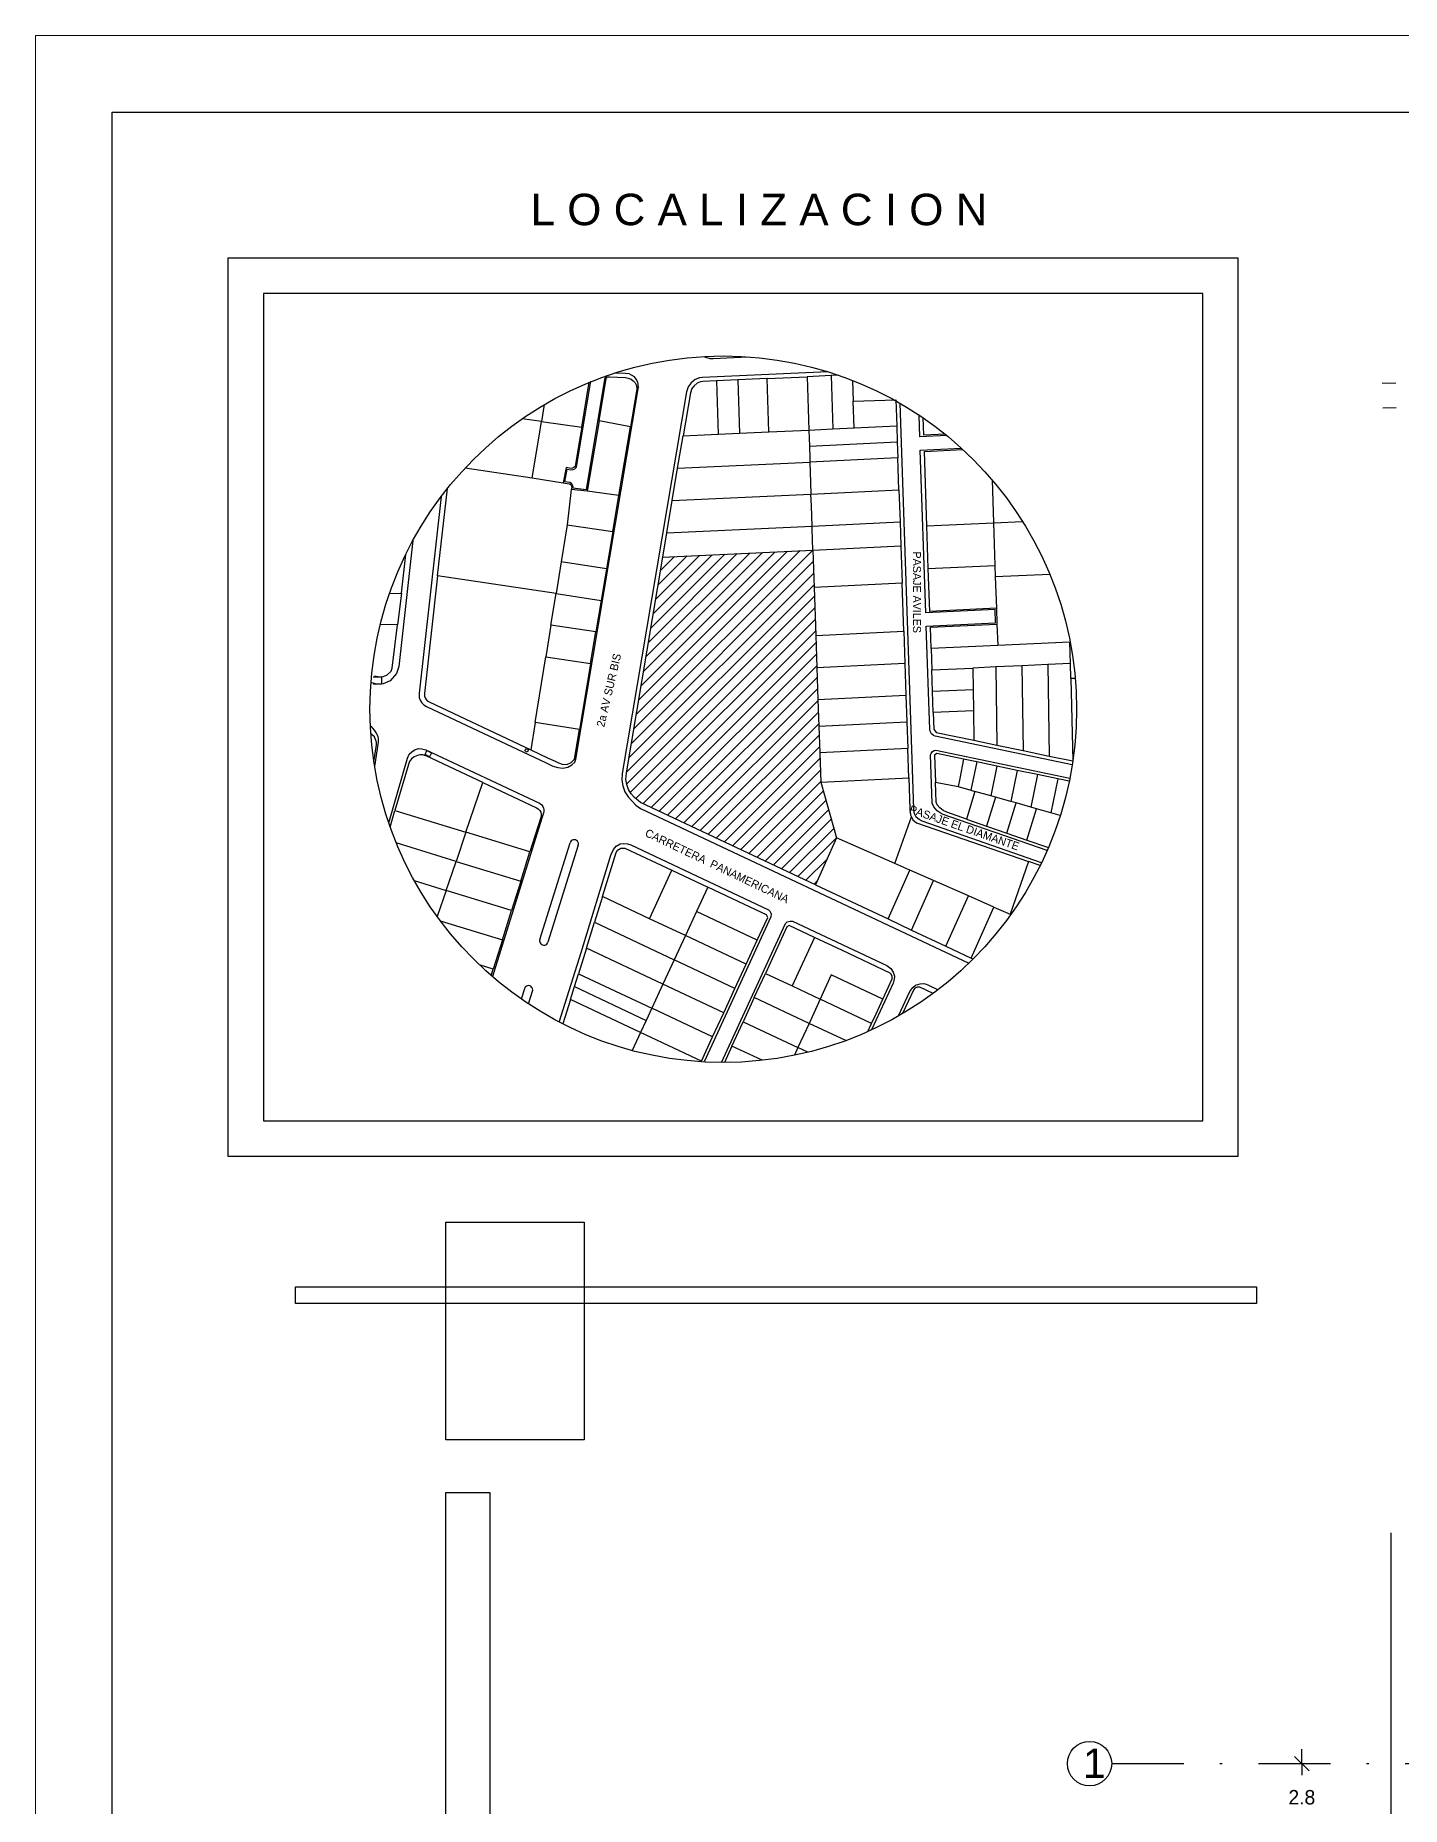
# Model space of a CAD drawing. Header units: millimetres. Extents: x -1615 to -538, y 177 to 397.
# Drawn here: x -872 to -815.1, y 323.5 to 397.2 of the extents above; entities that cross this region are included whole.
import ezdxf

# ---------------------------------------------------------------- set-up
doc = ezdxf.new("R2010")
doc.units = ezdxf.units.MM
doc.linetypes.add('DASHDOT', pattern=[1, 0.5, -0.25, 0, -0.25])
for name, color, linetype in [('7', 7, 'Continuous'), ('EJES', 4, 'DASHDOT'), ('Texto', 5, 'Continuous'), ('texto de calles', 4, 'Continuous'), ('TITULOS', 5, 'Continuous')]:
    doc.layers.add(name, color=color, linetype=linetype)
doc.layers.add('muros bajos', color=252, linetype='Continuous', lineweight=20)
doc.styles.get("Standard").update_dxf_attribs({"font": 'stylu.ttf'})
doc.styles.add('SUIZOA', font='swissl.ttf')
doc.styles.add('txt', font='TXT', dxfattribs={"height": 0.2})
doc.dimstyles.new('ISO-25', dxfattribs={"dimtxt": 0.5, "dimasz": 0.5, "dimexe": 0.5, "dimexo": 0.625, "dimtad": 0, "dimtih": 1, "dimtoh": 1, "dimtxsty": 'Standard', "dimblk": 'ARCHTICK', "dimcen": 2.5, "dimadec": 0, "dimazin": 0, "dimtfac": 1, "dimtmove": 0, "dimatfit": 3, "dimfxl": 0, "dimarcsym": 0})

# ---------------------------------------------------------------- blocks, each defined once
blk = doc.blocks.new('_Oblique')
at = {"color": 0, "linetype": 'ByBlock', "lineweight": -2}
blk.add_line((-0.5, -0.5), (0.5, 0.5), dxfattribs=at)
blk = doc.blocks.new('*D62')
at = {"color": 0, "lineweight": -2}
for p, q in [((1081.748, 247.718), (1081.748, 248.318)), ((1081.748, 247.718), (1081.748, 247.241)), ((1081.824, 247.718), (1082.348, 247.718)), ((1081.748, 244.915), (1081.748, 245.391)), ((1081.748, 244.915), (1081.748, 244.315)), ((1081.824, 244.915), (1082.348, 244.915))]:
    blk.add_line(p, q, dxfattribs=at)
at = {"layer": 'Defpoints', "color": 0}
for p in [(1081.624, 247.718), (1081.624, 244.915), (1081.748, 244.915)]:
    blk.add_point(p, dxfattribs=at)
at = {"color": 0, "lineweight": -2, "xscale": 0.6, "yscale": 0.6, "zscale": 0.6}
for p, rotation in [((1081.748, 247.718), 270), ((1081.748, 244.915), 90)]:
    blk.add_blockref('_Oblique', p, dxfattribs=dict(at, rotation=rotation))
at = {"color": 0, "insert": (1081.748, 246.316), "char_height": 0.6, "attachment_point": 5}
blk.add_mtext('2.8', dxfattribs=at)
blk = doc.blocks.new('_ArchTick')
at = {"color": 0, "linetype": 'ByBlock', "const_width": 0.15}
blk.add_lwpolyline([(-0.5, -0.5), (0.5, 0.5)], dxfattribs=at)
blk = doc.blocks.new('UBICACION')
h = blk.add_hatch()
h.set_pattern_fill('ANSI31', color=2, scale=0.369971, style=0)
h.set_pattern_definition([(45, (106.9824, 628.2721), (-0.8306097, 0.8306097), [])])
h.paths.add_polyline_path([(-49.66, 1222.47), (-49.89, 1229.13), (-50.06, 1234.3), (-70.89, 1233.32), (-75.92, 1203.39), (-75.98, 1202.49), (-75.87, 1201.8), (-75.64, 1201.11), (-75.24, 1200.5), (-74.78, 1199.98), (-73.98, 1199.31), (-49.7, 1187.87), (-46.81, 1194.37), (-48.97, 1202.13), (-49.11, 1206.2), (-49.24, 1209.9), (-49.36, 1213.59), (-49.51, 1218.03)])
at = {"linetype": 'Continuous'}
blk.add_circle((-62.49, 1212.23), 48.99, dxfattribs=at)
for centre, start, end in [((-83.16, 1193.54), 342.6357, 163.1008), ((-87.37, 1180.1), 162.1706, 342.6357), ((-89.5, 1173.3), 342.6347, 163.0998)]:
    blk.add_arc(centre, 0.592, start, end)
at = {"layer": '7', "color": 7}
for p, q in [((-63.88, 1260.88), (-59.11, 1261.1)), ((-82.86, 1245.81), (-80.85, 1257.71)), ((-78.94, 1257.94), (-81.51, 1242.66)), ((-79.72, 1252.21), (-78.74, 1258.05)), ((-78.29, 1258.33), (-76.06, 1258.25)), ((-76.04, 1258.8), (-77.52, 1258.85)), ((-48.01, 1259.03), (-65.36, 1258.21)), ((-63.45, 1257.75), (-65.32, 1257.66)), ((-60.49, 1257.89), (-63.45, 1257.75)), ((-63.45, 1257.75), (-63.2, 1250.35)), ((-56.42, 1258.08), (-60.49, 1257.89)), ((-60.49, 1257.89), (-60.24, 1250.49)), ((-56.42, 1258.08), (-50.84, 1258.32)), ((-56.17, 1250.68), (-56.42, 1258.08)), ((-47.55, 1258.5), (-50.84, 1258.32)), ((-50.84, 1258.32), (-50.63, 1250.94)), ((-46.53, 1258.54), (-47.55, 1258.5)), ((-47.55, 1258.5), (-47.3, 1251.1)), ((-44.57, 1257.82), (-44.47, 1254.94)), ((-82.92, 1205.28), (-74.28, 1256.65)), ((-82.11, 1251.35), (-81.07, 1257.56)), ((-67.59, 1256.25), (-76.5, 1203.32)), ((-74.46, 1256.67), (-75.35, 1251.4)), ((-67.05, 1256.12), (-68.06, 1250.12)), ((-44.47, 1254.94), (-38.56, 1255.15)), ((-38.56, 1255.15), (-38.43, 1251.52)), ((-87.31, 1254.48), (-87.7, 1252.11)), ((-44.35, 1251.24), (-44.47, 1254.94)), ((-36.08, 1198.43), (-37.98, 1254.65)), ((-35.23, 1250), (-35.34, 1253)), ((-87.7, 1252.11), (-90.37, 1252.51)), ((-88.03, 1250.1), (-87.7, 1252.11)), ((-87.7, 1252.11), (-82.11, 1251.35)), ((-82.11, 1251.35), (-82.46, 1249.28)), ((-79.72, 1252.21), (-81.36, 1242.45)), ((-75.35, 1251.4), (-79.72, 1252.21)), ((-76.95, 1241.87), (-75.35, 1251.4)), ((-68.06, 1250.12), (-63.2, 1250.35)), ((-63.2, 1250.35), (-60.24, 1250.49)), ((-60.24, 1250.49), (-56.17, 1250.68)), ((-56.17, 1250.68), (-50.63, 1250.94)), ((-50.63, 1250.94), (-47.3, 1251.1)), ((-50.63, 1250.94), (-50.55, 1248.72)), ((-47.3, 1251.1), (-44.35, 1251.24)), ((-44.35, 1251.24), (-38.43, 1251.52)), ((-38.43, 1251.52), (-38.36, 1249.3)), ((-34.69, 1250.21), (-34.77, 1252.62)), ((-31.72, 1250.35), (-34.69, 1250.21)), ((-88.98, 1244.3), (-88.03, 1250.1)), ((-82.46, 1249.28), (-83.03, 1245.9)), ((-68.82, 1245.64), (-68.06, 1250.12)), ((-50.55, 1248.72), (-38.36, 1249.3)), ((-50.55, 1248.72), (-50.5, 1246.99)), ((-38.36, 1249.3), (-38.28, 1247.08)), ((-31.51, 1250.18), (-35.23, 1250)), ((-35.17, 1248.15), (-29.47, 1248.42)), ((-34.41, 1225.59), (-35.17, 1248.15)), ((-34.61, 1247.99), (-29.28, 1248.24)), ((-34.26, 1237.64), (-34.61, 1247.99)), ((-98.26, 1245.7), (-88.98, 1244.3)), ((-69.57, 1241.16), (-68.82, 1245.64)), ((-68.82, 1245.64), (-50.48, 1246.51)), ((-50.5, 1246.99), (-50.48, 1246.51)), ((-38.28, 1247.08), (-50.48, 1246.51)), ((-50.48, 1246.51), (-50.38, 1243.68)), ((-38.13, 1242.64), (-38.28, 1247.08)), ((-88.98, 1244.3), (-84.68, 1243.63)), ((-83.51, 1243.05), (-83.56, 1242.72)), ((-83.35, 1242.88), (-83.32, 1243.06)), ((-81.51, 1242.66), (-83.35, 1242.88)), ((-50.38, 1243.68), (-50.33, 1242.07)), ((-25.22, 1244.03), (-25.02, 1238.07)), ((-101.62, 1241.71), (-104.67, 1214.47)), ((-102.1, 1230.74), (-100.75, 1242.83)), ((-83.56, 1242.72), (-84.14, 1237.82)), ((-81.36, 1242.45), (-83.56, 1242.72)), ((-76.95, 1241.87), (-81.36, 1242.45)), ((-77.8, 1236.86), (-76.95, 1241.87)), ((-70.32, 1236.68), (-69.57, 1241.16)), ((-69.57, 1241.16), (-50.33, 1242.07)), ((-50.33, 1242.07), (-38.13, 1242.64)), ((-50.27, 1240.43), (-50.33, 1242.07)), ((-50.18, 1237.63), (-50.27, 1240.43)), ((-38.13, 1242.64), (-37.98, 1238.2)), ((-50.18, 1237.63), (-37.98, 1238.2)), ((-37.98, 1238.2), (-37.87, 1234.88)), ((-34.26, 1237.64), (-25.02, 1238.07)), ((-25.02, 1238.07), (-20.99, 1238.26)), ((-25.02, 1238.07), (-24.82, 1232.16)), ((-105.53, 1235.63), (-107.47, 1218.15)), ((-84.14, 1237.82), (-84.97, 1232.65)), ((-84.14, 1237.82), (-77.8, 1236.86)), ((-77.8, 1236.86), (-79.4, 1227.32)), ((-70.89, 1233.32), (-70.32, 1236.68)), ((-70.32, 1236.68), (-50.18, 1237.63)), ((-50.16, 1237.24), (-50.18, 1237.63)), ((-50.06, 1234.3), (-50.16, 1237.24)), ((-34.06, 1231.72), (-34.26, 1237.64)), ((-107.12, 1228.34), (-106.53, 1233.69)), ((-75.92, 1203.39), (-70.89, 1233.32)), ((-70.89, 1233.32), (-50.06, 1234.3)), ((-50.06, 1234.3), (-37.87, 1234.88)), ((-50.06, 1234.3), (-49.89, 1229.13)), ((-37.87, 1234.88), (-37.69, 1229.7)), ((-102.1, 1230.74), (-103.93, 1214.41)), ((-85.68, 1228.26), (-102.1, 1230.74)), ((-85.3, 1230.65), (-85.68, 1228.26)), ((-84.97, 1232.65), (-85.3, 1230.65)), ((-78.67, 1231.7), (-84.97, 1232.65)), ((-34.06, 1231.72), (-24.82, 1232.16)), ((-33.86, 1225.8), (-34.06, 1231.72)), ((-24.82, 1232.16), (-24.77, 1230.58)), ((-17.2, 1230.92), (-24.77, 1230.58)), ((-24.77, 1230.58), (-24.62, 1226.24)), ((-108.77, 1228.29), (-107.12, 1228.34)), ((-107.12, 1228.34), (-107.66, 1223.92)), ((-86.39, 1223.88), (-85.68, 1228.26)), ((-85.68, 1228.26), (-79.4, 1227.32)), ((-37.69, 1229.7), (-49.89, 1229.13)), ((-49.89, 1229.13), (-49.66, 1222.47)), ((-37.47, 1223.04), (-37.69, 1229.7)), ((-79.4, 1227.32), (-80.14, 1222.94)), ((-24.8, 1226.05), (-34.41, 1225.59)), ((-24.62, 1226.24), (-33.86, 1225.8)), ((-24.73, 1224.2), (-24.8, 1226.05)), ((-24.62, 1226.24), (-24.54, 1224.02)), ((-107.66, 1223.92), (-110.05, 1223.97)), ((-108.39, 1217.91), (-107.66, 1223.92)), ((-86.39, 1223.88), (-87.1, 1219.5)), ((-80.14, 1222.94), (-86.39, 1223.88)), ((-34.34, 1223.74), (-24.73, 1224.2)), ((-33.86, 1209.41), (-34.34, 1223.74)), ((-33.78, 1223.59), (-24.54, 1224.02)), ((-33.68, 1220.63), (-33.78, 1223.59)), ((-24.54, 1224.02), (-24.44, 1221.06)), ((-80.88, 1218.56), (-80.14, 1222.94)), ((-49.66, 1222.47), (-37.47, 1223.04)), ((-49.66, 1222.47), (-49.51, 1218.03)), ((-37.47, 1223.04), (-37.32, 1218.61)), ((-24.44, 1221.06), (-33.68, 1220.63)), ((-14.46, 1221.53), (-24.44, 1221.06)), ((-14.36, 1218.57), (-14.46, 1221.53)), ((-88.58, 1210.37), (-87.1, 1219.5)), ((-87.1, 1219.5), (-80.88, 1218.56)), ((-80.88, 1218.56), (-82.41, 1209.43)), ((-49.51, 1218.03), (-37.32, 1218.61)), ((-37.32, 1218.61), (-37.16, 1214.17)), ((-33.68, 1220.63), (-33.58, 1217.67)), ((-17.5, 1218.43), (-21.09, 1218.26)), ((-14.36, 1218.57), (-17.5, 1218.43)), ((-17.5, 1218.43), (-17.31, 1205.74)), ((-14.31, 1216.48), (-14.36, 1218.57)), ((-111.03, 1216.7), (-109.9, 1216.7)), ((-109.9, 1216.7), (-109.9, 1215.69)), ((-49.51, 1218.03), (-49.36, 1213.59)), ((-33.58, 1217.67), (-27.89, 1217.94)), ((-33.48, 1214.71), (-33.58, 1217.67)), ((-24.72, 1218.09), (-27.89, 1217.94)), ((-27.89, 1217.94), (-27.85, 1214.98)), ((-21.09, 1218.26), (-24.72, 1218.09)), ((-24.72, 1218.09), (-24.56, 1207.25)), ((-21.09, 1218.26), (-20.91, 1206.49)), ((-13.69, 1216.51), (-14.31, 1216.48)), ((-14.31, 1216.48), (-14.01, 1205.05)), ((-109.9, 1215.69), (-111.03, 1215.69)), ((-49.36, 1213.59), (-37.16, 1214.17)), ((-49.36, 1213.59), (-49.24, 1209.9)), ((-37.16, 1214.17), (-37.04, 1210.47)), ((-33.48, 1214.71), (-27.85, 1214.98)), ((-33.38, 1211.75), (-33.48, 1214.71)), ((-27.85, 1214.98), (-27.8, 1212.02)), ((-103.62, 1212.59), (-87.06, 1204.78)), ((-103.27, 1213.25), (-89.18, 1206.6)), ((-27.8, 1212.02), (-33.38, 1211.75)), ((-33.38, 1211.75), (-33.3, 1209.46)), ((-27.8, 1212.02), (-27.74, 1207.92)), ((-88.58, 1210.37), (-89.18, 1206.6)), ((-82.41, 1209.43), (-88.58, 1210.37)), ((-83.1, 1205.31), (-82.41, 1209.43)), ((-49.24, 1209.9), (-37.04, 1210.47)), ((-49.24, 1209.9), (-49.11, 1206.2)), ((-37.04, 1210.47), (-36.91, 1206.77)), ((-33.3, 1209.46), (-32.99, 1209.01)), ((-14.11, 1204.5), (-33.1, 1208.47)), ((-32.99, 1209.01), (-27.74, 1207.92)), ((-110.93, 1204.92), (-110.59, 1207.31)), ((-110.35, 1207.66), (-110.83, 1204.3)), ((-103.84, 1205.93), (-103.59, 1206.48)), ((-103.73, 1206.6), (-87.99, 1199.19)), ((-103.59, 1206.48), (-102.97, 1206.2)), ((-102.97, 1206.2), (-103.23, 1205.64)), ((-89.99, 1206.47), (-89.83, 1206.8)), ((-89.67, 1206.29), (-89.99, 1206.47)), ((-89.83, 1206.8), (-89.5, 1206.61)), ((-89.5, 1206.61), (-89.67, 1206.29)), ((-89.18, 1206.6), (-86.76, 1205.46)), ((-36.91, 1206.77), (-49.11, 1206.2)), ((-49.11, 1206.2), (-48.97, 1202.13)), ((-36.78, 1202.7), (-36.91, 1206.77)), ((-32.9, 1206.09), (-33.18, 1205.85)), ((-33.02, 1206.56), (-14.44, 1202.68)), ((-29.16, 1205.3), (-32.9, 1206.09)), ((-27.74, 1207.92), (-24.56, 1207.25)), ((-24.56, 1207.25), (-20.91, 1206.49)), ((-20.91, 1206.49), (-17.31, 1205.74)), ((-108.88, 1196.49), (-106.29, 1205.44)), ((-106.16, 1204.56), (-108.01, 1198.19)), ((-103.23, 1205.64), (-103.84, 1205.93)), ((-95.81, 1202.05), (-103.59, 1205.72)), ((-87.06, 1204.78), (-86.13, 1204.35)), ((-86.76, 1205.46), (-85.82, 1205.01)), ((-33.51, 1199.21), (-33.74, 1205.88)), ((-33.18, 1205.85), (-33.05, 1202.12)), ((-29.16, 1205.3), (-29.71, 1202.61)), ((-27.35, 1204.93), (-29.16, 1205.3)), ((-27.35, 1204.93), (-28.16, 1201)), ((-24.54, 1204.34), (-27.35, 1204.93)), ((-24.54, 1204.34), (-25.39, 1200.22)), ((-21.74, 1203.75), (-24.54, 1204.34)), ((-21.74, 1203.75), (-22.62, 1199.44)), ((-18.93, 1203.17), (-21.74, 1203.75)), ((-17.31, 1205.74), (-14.01, 1205.05)), ((-98.17, 1195.16), (-95.81, 1202.05)), ((-95.81, 1202.05), (-88.39, 1198.55)), ((-48.97, 1202.13), (-36.78, 1202.7)), ((-48.97, 1202.13), (-46.81, 1194.37)), ((-36.78, 1202.7), (-36.63, 1198.38)), ((-33.05, 1202.12), (-29.94, 1201.5)), ((-32.96, 1199.32), (-33.05, 1202.12)), ((-29.71, 1202.61), (-29.94, 1201.5)), ((-29.94, 1201.5), (-28.16, 1201)), ((-18.93, 1203.17), (-19.86, 1198.65)), ((-16.12, 1202.58), (-18.93, 1203.17)), ((-16.12, 1202.58), (-17.09, 1197.87)), ((-14.53, 1202.25), (-16.12, 1202.58)), ((-49.7, 1187.87), (-73.98, 1199.31)), ((-27.6, 1200.84), (-28.78, 1196.98)), ((-28.16, 1201), (-27.6, 1200.84)), ((-25.39, 1200.22), (-27.6, 1200.84)), ((-24.75, 1200.04), (-25.98, 1196.01)), ((-24.75, 1200.04), (-25.39, 1200.22)), ((-22.62, 1199.44), (-24.75, 1200.04)), ((-23.18, 1195.04), (-21.9, 1199.23)), ((-21.9, 1199.23), (-22.62, 1199.44)), ((-19.86, 1198.65), (-21.9, 1199.23)), ((-19.05, 1198.43), (-19.86, 1198.65)), ((-108.68, 1195.89), (-108.01, 1198.19)), ((-108.01, 1198.19), (-98.17, 1195.16)), ((-87.41, 1197.85), (-94.51, 1175.15)), ((-87.8, 1197.22), (-89.3, 1192.43)), ((-73.96, 1198.48), (-28.42, 1177.03)), ((-38.71, 1190.82), (-36.39, 1197.31)), ((-35.68, 1196.48), (-20.17, 1191.1)), ((-18.36, 1190.94), (-34.9, 1196.68)), ((-17.59, 1192.63), (-32.15, 1197.68)), ((-28.78, 1196.98), (-31.51, 1197.93)), ((-28.78, 1196.98), (-25.98, 1196.01)), ((-20.38, 1194.07), (-19.05, 1198.43)), ((-17.09, 1197.87), (-19.05, 1198.43)), ((-15.76, 1197.5), (-17.09, 1197.87)), ((-98.17, 1195.16), (-99.54, 1191.13)), ((-89.3, 1192.43), (-98.17, 1195.16)), ((-87.93, 1180.28), (-83.73, 1193.72)), ((-46.81, 1194.37), (-49.7, 1187.87)), ((-38.71, 1190.82), (-46.81, 1194.37)), ((-25.98, 1196.01), (-23.18, 1195.04)), ((-23.18, 1195.04), (-20.38, 1194.07)), ((-20.38, 1194.07), (-17.41, 1193.04)), ((-99.54, 1191.13), (-107.83, 1193.68)), ((-90.57, 1188.37), (-89.3, 1192.43)), ((-82.6, 1193.37), (-86.8, 1179.92)), ((-82.21, 1178.51), (-78.06, 1191.97)), ((-79.25, 1186.25), (-77.36, 1192.38)), ((-76.13, 1192.96), (-69.61, 1189.89)), ((-75.33, 1193.4), (-56.23, 1184.4)), ((-100.92, 1187.1), (-99.54, 1191.13)), ((-99.54, 1191.13), (-90.57, 1188.37)), ((-72.71, 1183.17), (-69.61, 1189.89)), ((-69.61, 1189.89), (-64.64, 1187.55)), ((-39.65, 1183.14), (-36.64, 1189.91)), ((-36.64, 1189.91), (-38.71, 1190.82)), ((-33.34, 1188.46), (-36.64, 1189.91)), ((-20.17, 1191.1), (-22.69, 1183.8)), ((-18.56, 1190.54), (-20.17, 1191.1)), ((-105.33, 1188.46), (-100.92, 1187.1)), ((-100.92, 1187.1), (-102.16, 1183.48)), ((-91.84, 1184.31), (-100.92, 1187.1)), ((-90.57, 1188.37), (-91.84, 1184.31)), ((-64.64, 1187.55), (-66.19, 1184.19)), ((-59.57, 1185.16), (-64.64, 1187.55)), ((-49.7, 1187.87), (-39.65, 1183.14)), ((-36.39, 1181.6), (-33.34, 1188.46)), ((-28.5, 1186.34), (-33.34, 1188.46)), ((-93.11, 1180.24), (-91.84, 1184.31)), ((-79.25, 1186.25), (-80.35, 1182.68)), ((-72.71, 1183.17), (-79.25, 1186.25)), ((-66.19, 1184.19), (-67.75, 1180.83)), ((-57.77, 1180.22), (-66.19, 1184.19)), ((-56.48, 1183.7), (-59.57, 1185.16)), ((-31.61, 1179.35), (-28.5, 1186.34)), ((-24.96, 1184.79), (-28.5, 1186.34)), ((-28.12, 1177.7), (-24.96, 1184.79)), ((-24.96, 1184.79), (-22.69, 1183.8)), ((-101.73, 1182.9), (-93.11, 1180.24)), ((-81.46, 1179.11), (-80.35, 1182.68)), ((-80.35, 1182.68), (-69.3, 1177.47)), ((-67.75, 1180.83), (-72.71, 1183.17)), ((-55.88, 1183.44), (-65.16, 1163.31)), ((-62.75, 1163.24), (-53.87, 1182.51)), ((-57.77, 1180.22), (-56.33, 1183.35)), ((-56.33, 1183.35), (-56.48, 1183.7)), ((-53.66, 1182.06), (-55.71, 1177.61)), ((-53.34, 1182.22), (-53.66, 1182.06)), ((-49.85, 1180.58), (-53.34, 1182.22)), ((-52.89, 1182.83), (-39.83, 1176.68)), ((-39.65, 1183.14), (-36.39, 1181.6)), ((-36.39, 1181.6), (-31.61, 1179.35)), ((-22.69, 1183.8), (-22.61, 1183.76)), ((-93.11, 1180.24), (-94.38, 1176.18)), ((-81.46, 1179.11), (-82.56, 1175.54)), ((-70.85, 1174.11), (-81.46, 1179.11)), ((-67.75, 1180.83), (-69.3, 1177.47)), ((-59.32, 1176.86), (-67.75, 1180.83)), ((-59.32, 1176.86), (-57.77, 1180.22)), ((-49.85, 1180.58), (-52.95, 1173.86)), ((-45.97, 1178.75), (-49.85, 1180.58)), ((-31.61, 1179.35), (-28.12, 1177.7)), ((-94.38, 1176.18), (-96.3, 1176.78)), ((-85.24, 1168.84), (-82.21, 1178.51)), ((-69.3, 1177.47), (-70.85, 1174.11)), ((-60.87, 1173.5), (-69.3, 1177.47)), ((-60.87, 1173.5), (-59.32, 1176.86)), ((-55.71, 1177.61), (-56.64, 1175.6)), ((-39.33, 1175.62), (-45.97, 1178.75)), ((-27.85, 1177.58), (-28.12, 1177.7)), ((-94.66, 1175.28), (-94.38, 1176.18)), ((-83.12, 1173.76), (-82.56, 1175.54)), ((-82.56, 1175.54), (-72.4, 1170.75)), ((-70.85, 1174.11), (-72.4, 1170.75)), ((-62.42, 1170.14), (-70.85, 1174.11)), ((-58.19, 1172.24), (-56.64, 1175.6)), ((-56.64, 1175.6), (-52.95, 1173.86)), ((-47.51, 1175.38), (-49.05, 1172.02)), ((-40.37, 1172.02), (-47.51, 1175.38)), ((-38.94, 1174.23), (-41.92, 1167.76)), ((-40.37, 1172.02), (-39.07, 1174.83)), ((-90.06, 1173.47), (-90.51, 1172.04)), ((-89.49, 1171.35), (-88.93, 1173.12)), ((-83.68, 1171.97), (-84.74, 1168.58)), ((-83.68, 1171.97), (-83.12, 1173.76)), ((-73.95, 1167.39), (-83.68, 1171.97)), ((-83.12, 1173.76), (-73.17, 1169.07)), ((-62.42, 1170.14), (-60.87, 1173.5)), ((-58.19, 1172.24), (-59.74, 1168.88)), ((-50.6, 1168.66), (-58.19, 1172.24)), ((-52.95, 1173.86), (-49.05, 1172.02)), ((-49.05, 1172.02), (-50.6, 1168.66)), ((-41.92, 1168.66), (-49.05, 1172.02)), ((-41.3, 1170), (-40.37, 1172.02)), ((-38.18, 1169.69), (-36.61, 1173.1)), ((-36.08, 1173.37), (-37.63, 1170.01)), ((-33.38, 1172.82), (-35.22, 1173.69)), ((-34.14, 1174), (-32.71, 1173.32)), ((-72.4, 1170.75), (-73.17, 1169.07)), ((-63.97, 1166.78), (-72.4, 1170.75)), ((-63.97, 1166.78), (-62.42, 1170.14)), ((-41.92, 1168.66), (-41.3, 1170)), ((-73.95, 1167.39), (-75.11, 1164.89)), ((-73.17, 1169.07), (-73.95, 1167.39)), ((-65.52, 1163.42), (-73.95, 1167.39)), ((-65.52, 1163.42), (-63.97, 1166.78)), ((-61.29, 1165.52), (-59.74, 1168.88)), ((-59.74, 1168.88), (-52.14, 1165.3)), ((-50.6, 1168.66), (-52.14, 1165.3)), ((-45.52, 1166.27), (-50.6, 1168.66)), ((-42.44, 1167.53), (-41.92, 1168.66)), ((-61.29, 1165.52), (-62.34, 1163.24)), ((-57.08, 1163.54), (-61.29, 1165.52)), ((-52.14, 1165.3), (-52.63, 1164.24)), ((-50.78, 1164.66), (-52.14, 1165.3)), ((-65.56, 1163.33), (-65.52, 1163.42))]:
    blk.add_line(p, q, dxfattribs=at)
for points in [[(-65.16, 1261.14), (-65.11, 1261.11), (-64.35, 1260.88), (-63.88, 1260.88)], [(-78.66, 1258.52), (-78.82, 1258.29), (-78.94, 1257.94)], [(-78.74, 1258.05), (-78.69, 1258.15), (-78.58, 1258.26), (-78.45, 1258.31), (-78.29, 1258.33)], [(-76.06, 1258.25), (-75.67, 1258.16), (-75.28, 1258.01), (-74.99, 1257.79), (-74.73, 1257.48), (-74.59, 1257.21), (-74.49, 1256.88), (-74.46, 1256.67)], [(-74.28, 1256.65), (-74.25, 1256.88), (-74.28, 1257.25), (-74.36, 1257.58), (-74.56, 1257.99), (-74.82, 1258.3), (-75.2, 1258.56), (-75.53, 1258.72), (-76.04, 1258.8)], [(-65.36, 1258.21), (-65.77, 1258.17), (-66.39, 1257.93), (-66.95, 1257.47), (-67.36, 1256.95), (-67.59, 1256.25)], [(-65.32, 1257.66), (-65.64, 1257.63), (-66.11, 1257.45), (-66.55, 1257.08), (-66.86, 1256.69), (-67.05, 1256.12)], [(-83.03, 1245.9), (-83.2, 1245.73), (-83.38, 1245.64), (-83.6, 1245.62), (-84.27, 1245.75), (-84.68, 1243.63)], [(-83.32, 1243.06), (-83.38, 1243.32), (-83.52, 1243.53), (-83.77, 1243.67), (-84.47, 1243.78), (-84.12, 1245.53), (-83.61, 1245.44), (-83.32, 1245.46), (-83.09, 1245.58), (-82.86, 1245.81)], [(-84.68, 1243.63), (-83.85, 1243.48), (-83.69, 1243.37), (-83.55, 1243.22), (-83.51, 1243.05)], [(-107.47, 1218.15), (-107.78, 1217.17), (-108.66, 1216.18), (-109.66, 1215.75), (-110.51, 1215.71), (-111.2, 1215.87)], [(-110.85, 1216.86), (-109.94, 1216.69), (-109.15, 1216.94), (-108.55, 1217.5), (-108.39, 1217.91)], [(-104.67, 1214.47), (-104.68, 1214.21), (-104.65, 1213.86), (-104.5, 1213.46), (-104.27, 1213.1), (-103.99, 1212.82), (-103.62, 1212.59)], [(-103.93, 1214.41), (-103.94, 1214.23), (-103.92, 1214.03), (-103.83, 1213.79), (-103.69, 1213.56), (-103.53, 1213.4), (-103.27, 1213.25)], [(-110.59, 1207.31), (-110.58, 1207.68), (-110.85, 1208.38), (-111.42, 1208.86)], [(-111.37, 1209.9), (-110.91, 1209.34), (-110.6, 1208.91), (-110.41, 1208.48), (-110.34, 1208.05), (-110.35, 1207.66)], [(-33.1, 1208.47), (-33.35, 1208.57), (-33.61, 1208.83), (-33.8, 1209.18), (-33.86, 1209.41)], [(-106.29, 1205.44), (-106.04, 1206), (-105.69, 1206.34), (-105.19, 1206.64), (-104.7, 1206.79), (-104.27, 1206.75), (-103.73, 1206.6)], [(-33.74, 1205.88), (-33.68, 1206.08), (-33.49, 1206.36), (-33.26, 1206.51), (-33.02, 1206.56)], [(-103.59, 1205.72), (-104.16, 1205.89), (-104.56, 1205.91), (-104.91, 1205.83), (-105.37, 1205.62), (-105.73, 1205.34), (-105.99, 1205), (-106.16, 1204.56)], [(-86.13, 1204.35), (-85.44, 1204.13), (-84.75, 1204.07), (-84.03, 1204.21), (-83.49, 1204.51), (-83.08, 1204.89), (-82.92, 1205.28)], [(-85.82, 1205.01), (-85.34, 1204.77), (-84.82, 1204.59), (-84.17, 1204.57), (-83.58, 1204.83), (-83.1, 1205.31)], [(-76.5, 1203.32), (-76.56, 1202.39), (-76.43, 1201.59), (-76.16, 1200.79), (-75.7, 1200.09), (-75.19, 1199.5), (-74.62, 1198.94), (-73.96, 1198.48)], [(-73.98, 1199.31), (-74.78, 1199.98), (-75.24, 1200.5), (-75.64, 1201.11), (-75.87, 1201.8), (-75.98, 1202.49), (-75.92, 1203.39)], [(-87.99, 1199.19), (-87.82, 1199.09), (-87.65, 1198.95), (-87.51, 1198.74), (-87.41, 1198.52), (-87.36, 1198.31), (-87.36, 1198.09), (-87.38, 1197.95), (-87.41, 1197.85)], [(-32.15, 1197.68), (-32.85, 1198.13), (-33.3, 1198.67), (-33.51, 1199.21)], [(-31.51, 1197.93), (-32.02, 1198.17), (-32.48, 1198.55), (-32.82, 1198.96), (-32.96, 1199.32)], [(-88.39, 1198.55), (-88.15, 1198.41), (-87.94, 1198.18), (-87.8, 1197.93), (-87.75, 1197.67), (-87.75, 1197.47), (-87.8, 1197.22)], [(-36.63, 1198.38), (-36.51, 1197.56), (-36.39, 1197.31)], [(-36.39, 1197.31), (-36.19, 1196.9), (-35.68, 1196.48)], [(-34.9, 1196.68), (-35.34, 1196.92), (-35.74, 1197.25), (-35.98, 1197.72), (-36.08, 1198.43)], [(-78.06, 1191.97), (-77.69, 1192.79), (-77.33, 1193.24), (-76.79, 1193.54), (-76.28, 1193.6), (-75.77, 1193.54), (-75.33, 1193.4)], [(-77.36, 1192.38), (-77.15, 1192.67), (-76.7, 1192.94), (-76.13, 1192.96)], [(-56.23, 1184.4), (-56.01, 1184.19), (-55.86, 1183.81), (-55.88, 1183.44)], [(-53.87, 1182.51), (-53.61, 1182.74), (-53.23, 1182.85), (-52.89, 1182.83)], [(-39.83, 1176.68), (-39.28, 1176.26), (-38.92, 1175.75), (-38.76, 1175.21), (-38.78, 1174.81), (-38.94, 1174.23)], [(-39.07, 1174.83), (-39.05, 1175.15), (-39.19, 1175.48), (-39.33, 1175.62)], [(-36.61, 1173.1), (-36.23, 1173.63), (-35.83, 1173.96), (-35.2, 1174.16), (-34.66, 1174.18), (-34.37, 1174.09), (-34.14, 1174)], [(-35.22, 1173.69), (-35.6, 1173.69), (-35.91, 1173.56), (-36.08, 1173.37)]]:
    blk.add_lwpolyline(points, dxfattribs=at)
at = {"layer": 'texto de calles', "color": 4, "style": 'txt'}
for s, rotation, p in [('PASAJE AVILES', 270, (-36.19, 1234.1)), ('2a AV SUR BIS', 76.8362, (-79, 1209.68)), ('PASAJE EL DIAMANTE', 340.7352, (-36.8, 1197.9)), ('CARRETERA  PANAMERICANA', 334.5021, (-73.45, 1194.69))]:
    blk.add_text(s, height=1.1099, rotation=rotation, dxfattribs=at).set_placement(p)
blk = doc.blocks.new('HJSFLHSDGJHISDKGBGJKFAD')
at = {"layer": 'EJES', "color": 2, "ltscale": 6}
blk.add_line((1073.84, 247.718), (1164.301, 247.718), dxfattribs=at)
at = {"layer": 'EJES', "linetype": 'Continuous'}
blk.add_circle((1072.918, 247.718), 0.922, dxfattribs=at)
at = {"layer": 'EJES', "color": 5, "style": 'SUIZOA'}
blk.add_text('1', height=1.219, dxfattribs=at).set_placement((1072.644, 247.127))
dim = blk.add_linear_dim(base=(1081.748, 244.915), p1=(1081.624, 247.718), p2=(1081.624, 244.915), angle=90, dimstyle='ISO-25', override={"dimtxt": 0.6, "dimasz": 0.6, "dimexe": 0.6, "dimexo": 0.2, "dimtad": 0, "dimtih": 1, "dimdsep": 46, "dimblk1": 'Oblique', "dimblk2": 'Oblique', "dimsah": 1, "dimdle": 1})
dim.commit()
dim.dimension.update_dxf_attribs({"geometry": '*D62', "text_midpoint": (1081.748, 246.316)})

msp = doc.modelspace()

# ---------------------------------------------------------------- linework, layer by layer
at = {"color": 1}
for p, q in [((-821.921, 387.947), (-863.943, 387.947)), ((-863.943, 387.947), (-863.943, 350.584)), ((-821.921, 350.584), (-821.921, 387.947)), ((-863.943, 350.584), (-821.921, 350.584))]:
    msp.add_line(p, q, dxfattribs=at)
at = {"color": 3}
for p, q in [((-823.393, 386.475), (-862.471, 386.475)), ((-862.471, 386.475), (-862.471, 352.056)), ((-823.393, 352.056), (-823.393, 386.475)), ((-862.471, 352.056), (-823.393, 352.056))]:
    msp.add_line(p, q, dxfattribs=at)
msp.add_line((-815.562, 253.219), (-815.562, 334.91))
at = {"color": 3, "lineweight": 30}
msp.add_lwpolyline([(-868.757, 180.593), (-868.757, 394.012), (-868.757, 394.012), (-730.337, 394.012), (-730.337, 394.012), (-730.337, 180.593)], close=True, dxfattribs=at)
at = {"color": 1}
msp.add_lwpolyline([(-849.128, 338.781), (-854.879, 338.781), (-854.879, 347.828), (-849.128, 347.828)], close=True, dxfattribs=at)
msp.add_lwpolyline([(-861.134, 345.142), (-821.16, 345.142), (-821.16, 344.446), (-861.134, 344.446)], close=True)
at = {"color": 3}
msp.add_lwpolyline([(-854.879, 336.594), (-853.046, 336.594), (-853.046, 300.88), (-854.879, 300.88)], close=True, dxfattribs=at)
at = {"layer": 'muros bajos', "color": 5}
msp.add_lwpolyline([(-727.142, 397.208), (-727.142, 177.397), (-871.952, 177.397), (-871.952, 397.208), (-871.952, 397.208), (-727.142, 397.208)], close=True, dxfattribs=at)
at = {"layer": 'TITULOS'}
for p, q in [((-815.927, 382.745), (-815.369, 382.757)), ((-815.903, 381.716), (-815.346, 381.729))]:
    msp.add_line(p, q, dxfattribs=at)

# ---------------------------------------------------------------- block references
at = {"xscale": 0.2999999999999545, "yscale": 0.3000000000000007, "zscale": 0.3}
msp.add_blockref('UBICACION', (-824.592, 5.507), dxfattribs=at)
msp.add_blockref('HJSFLHSDGJHISDKGBGJKFAD', (-1901.02, 77.59))

# ---------------------------------------------------------------- texts
at = {"layer": 'Texto', "style": 'SUIZOA'}
msp.add_text('L O C A L I Z A C I O N', height=1.3093, dxfattribs=at).set_placement((-851.357, 389.312))

doc.saveas('drawing.dxf')
